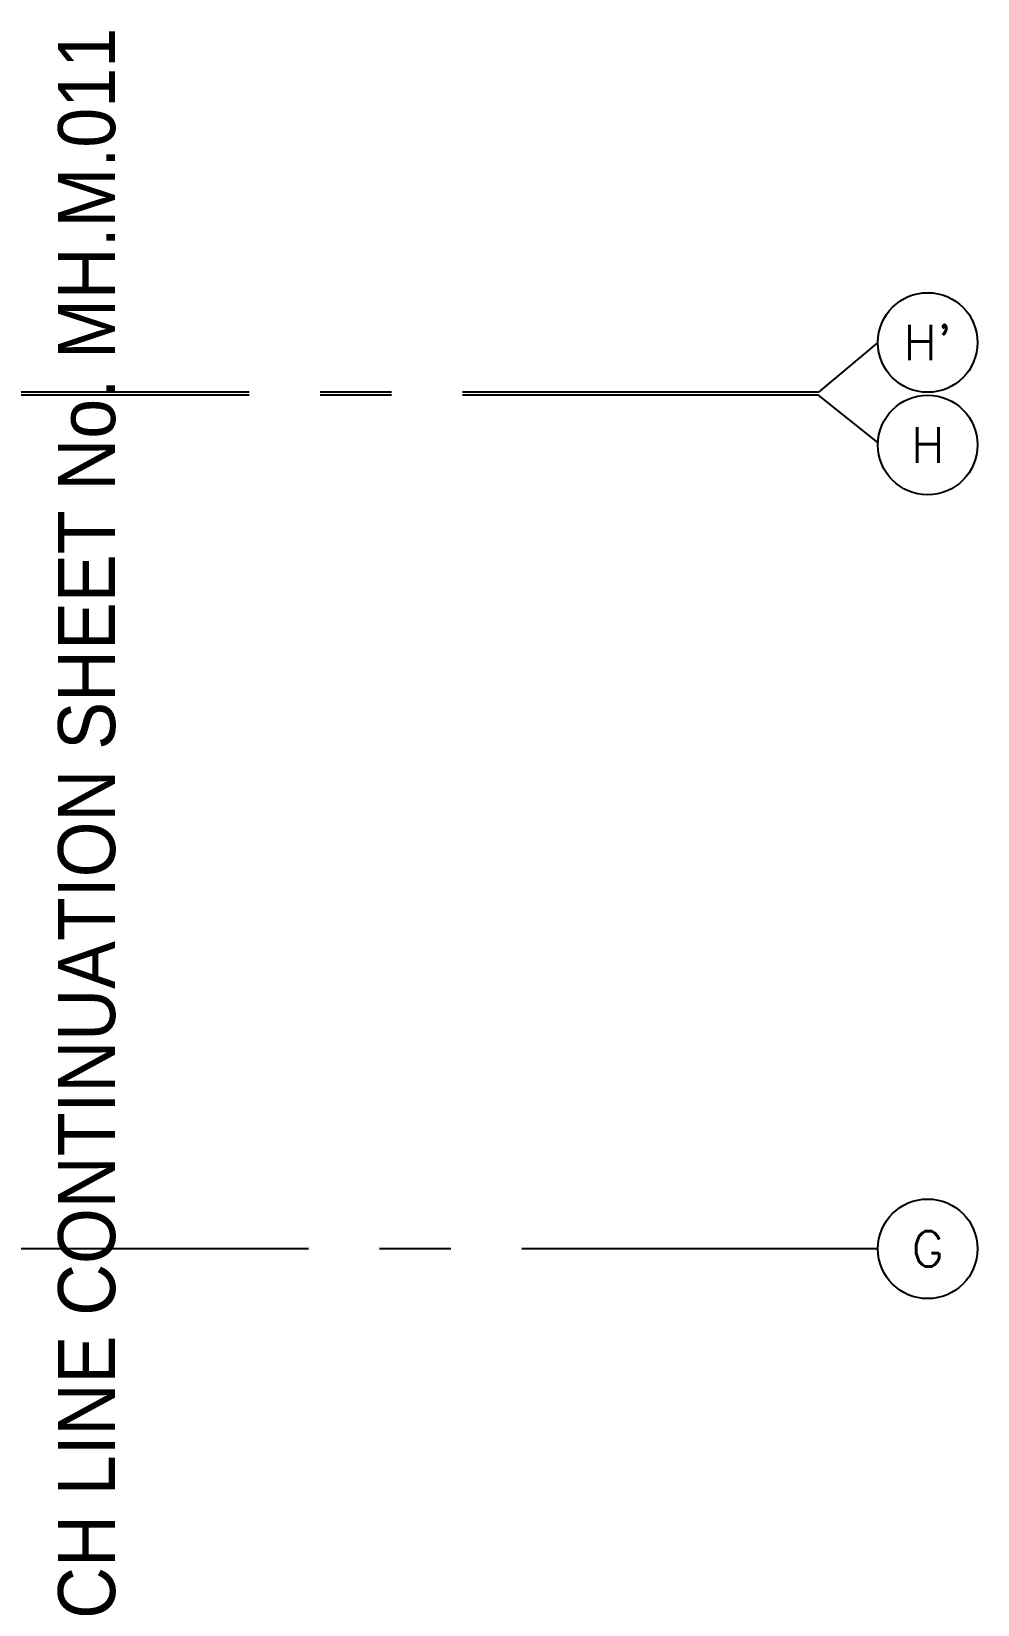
# Model space of a CAD drawing. Extents: x 417866242 to 417866861, y 43498051 to 43498155.
# Drawn here: x 417866854.07 to 417866860.72, y 43498101.52 to 43498112.58 of the extents above; entities that cross this region are included whole.
import ezdxf
from ezdxf.enums import TextEntityAlignment as Align

# ---------------------------------------------------------------- set-up
doc = ezdxf.new("R2010")
doc.units = 0
doc.header["$MEASUREMENT"] = 0
doc.linetypes.add('CENTERX2', pattern=[4, 2.5, -0.5, 0.5, -0.5])
for name, color, linetype in [('AX', 11, 'CONTINUOUS'), ('AX-CR', 7, 'CONTINUOUS'), ('AX-TXT', 2, 'CONTINUOUS'), ('AXES', 11, 'CENTERX2'), ('TXT1', 2, 'CONTINUOUS')]:
    doc.layers.add(name, color=color, linetype=linetype)
doc.styles.add('ROMANS', font='ROMANS.shx', dxfattribs={"width": 0.6})
doc.styles.add('TTXT', font='ARIAL.TTF', dxfattribs={"width": 0.6})

# ---------------------------------------------------------------- blocks, each defined once
blk = doc.blocks.new('AXL')
at = {"layer": 'AX-CR'}
blk.add_circle((-350.0000000000018, 0), 350.0000000000014, dxfattribs=at)
at = {"layer": 'AX-TXT', "style": 'ROMANS'}
blk.add_attdef('AX', text='', height=250, dxfattribs=at).set_placement((-350.0000000000018, 0), align=Align.MIDDLE)

msp = doc.modelspace()

# ---------------------------------------------------------------- linework, layer by layer
at = {"layer": 'AXES'}
for p, q in [((417866860.015716, 43498110.38975666), (417866859.5986695, 43498110.03975666)), ((417866859.5986695, 43498110.03975666), (417866847.5084786, 43498110.03975666)), ((417866859.5986694, 43498110.01975666), (417866847.5084786, 43498110.01975666)), ((417866860.0161747, 43498109.68766844), (417866859.5986694, 43498110.01975666)), ((417866860.0157161, 43498104.01975666), (417866847.5084786, 43498104.01975666))]:
    msp.add_line(p, q, dxfattribs=at)

# ---------------------------------------------------------------- block references
at = {"layer": 'AX', "xscale": 0.0009999871253967285, "yscale": 0.001000002026557922, "zscale": 0.001}
for p, values in [((417866860.7157161, 43498110.38975666), {'AX': "H'"}), ((417866860.7157161, 43498109.66975666), {'AX': 'H'}), ((417866860.7157161, 43498104.01975666), {'AX': 'G'})]:
    msp.add_blockref('AXL', p, dxfattribs=at).add_auto_attribs(values)

# ---------------------------------------------------------------- texts
at = {"layer": 'TXT1', "color": 6, "style": 'TTXT', "width": 0.9}
msp.add_text('MATCH LINE CONTINUATION SHEET No. MH.M.011', height=0.40118203125, rotation=90, dxfattribs=at).set_placement((417866854.6576526, 43498100.35454138))

doc.saveas('drawing.dxf')
